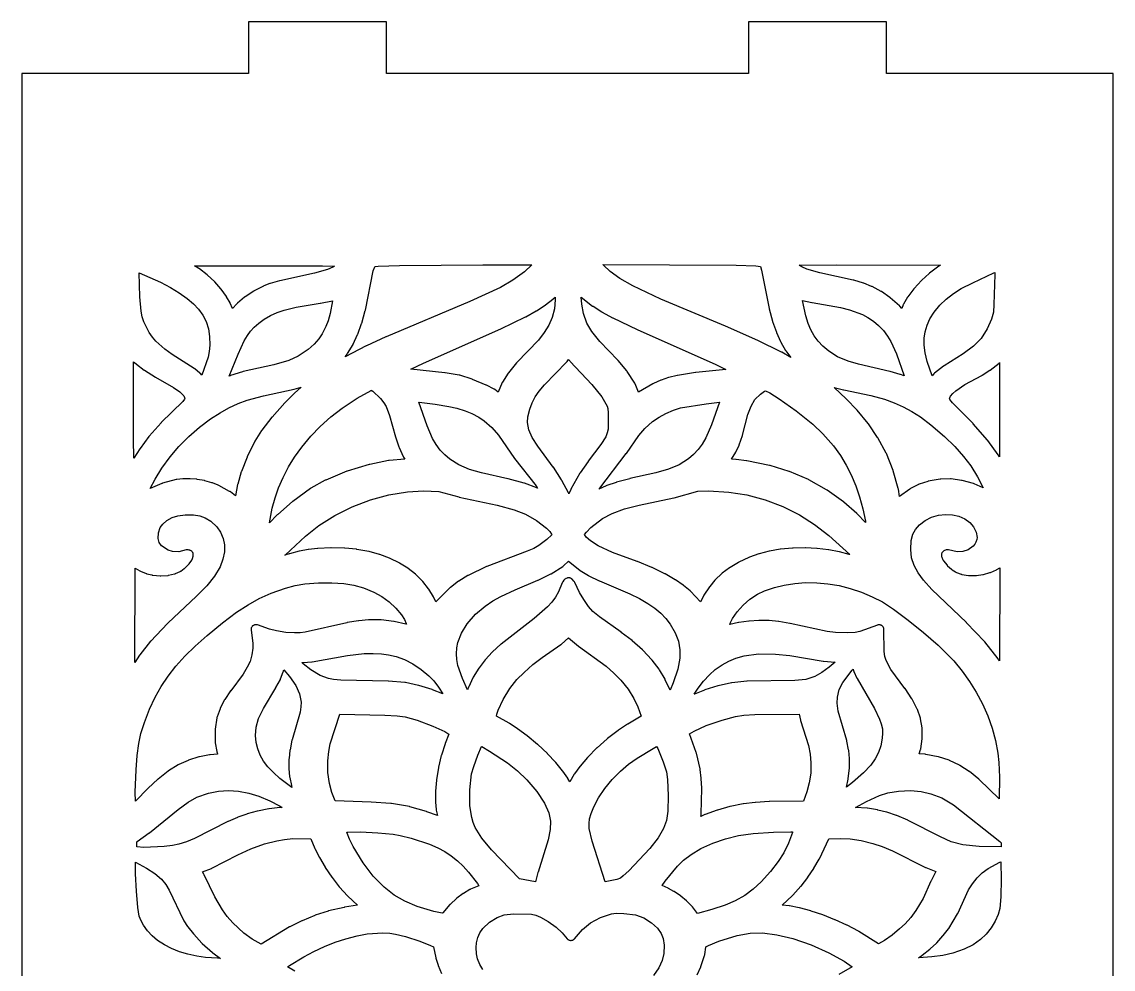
# Model space of a CAD drawing. Header units: millimetres. Extents: x 10 to 410, y 18 to 283.
# Drawn here: x 79 to 142.3, y 92.1 to 147 of the extents above; entities that cross this region are included whole.
import ezdxf

# ---------------------------------------------------------------- set-up
doc = ezdxf.new("R2010")
doc.units = ezdxf.units.MM
doc.layers.add('CUT', color=1, linetype='Continuous')

msp = doc.modelspace()

# ---------------------------------------------------------------- linework, layer by layer
at = {"layer": 'CUT'}
for points in [[(129.134, 147), (121.134, 147), (121.134, 144), (100.134, 144), (100.134, 147), (92.134, 147), (92.134, 144), (79, 144), (79, 24), (92.134, 24), (92.134, 21), (100.134, 21), (100.134, 24), (121.134, 24), (121.134, 21), (129.134, 21), (129.134, 24), (142.268, 24), (142.268, 144), (129.134, 144)], [(99.48, 132.814), (99.662, 132.834), (100.889, 132.864), (105.724, 132.914), (108.562, 132.908), (108.137, 132.505), (107.47, 132.014), (106.743, 131.582), (104.966, 130.782), (100.119, 128.737), (100.109, 128.733), (98.979, 128.204), (98.97, 128.199), (97.752, 127.573), (97.868, 127.73), (97.884, 127.754), (98.2, 128.29), (98.213, 128.314), (98.469, 128.868), (98.478, 128.89), (98.701, 129.503), (98.707, 129.523), (98.91, 130.251), (98.915, 130.271), (99.372, 132.567), (99.458, 132.792)], [(123.002, 128.427), (123.28, 127.946), (123.296, 127.922), (123.573, 127.54), (123.053, 127.839), (123.036, 127.848), (121.669, 128.518), (121.659, 128.523), (119.799, 129.345), (119.794, 129.347), (116.049, 130.914), (114.417, 131.684), (113.66, 132.117), (113.102, 132.517), (112.72, 132.883), (112.691, 132.922), (120.417, 132.881), (121.547, 132.846), (121.821, 132.8), (121.89, 132.597), (122.322, 130.366), (122.326, 130.347), (122.516, 129.638), (122.523, 129.618), (122.742, 128.995), (122.752, 128.972), (122.99, 128.45)], [(132.105, 132.79), (132.085, 132.776), (131.62, 132.423), (131.601, 132.408), (131.166, 132.014), (131.148, 131.997), (130.727, 131.541), (130.708, 131.519), (130.363, 131.058), (130.344, 131.029), (130.113, 130.623), (130.102, 130.601), (130.093, 130.577), (130.022, 130.375), (129.905, 130.508), (129.878, 130.535), (129.342, 130.998), (129.319, 131.016), (128.84, 131.35), (128.811, 131.368), (128.292, 131.643), (128.264, 131.655), (127.815, 131.834), (127.793, 131.842), (127.227, 132.015), (127.203, 132.021), (125.263, 132.437), (124.517, 132.659), (124.219, 132.79), (124.057, 132.892), (126.215, 132.908), (132.261, 132.888)], [(86.069, 129.603), (85.98, 129.886), (85.914, 130.213), (85.84, 131.048), (85.807, 132.438), (87.033, 131.892), (87.61, 131.59), (88.115, 131.288), (88.585, 130.954), (88.944, 130.645), (89.238, 130.331), (89.492, 129.979), (89.678, 129.614), (89.814, 129.194), (89.883, 128.741), (89.891, 128.237), (89.863, 127.875), (89.794, 127.55), (89.433, 126.51), (89.356, 126.597), (89.328, 126.625), (89.029, 126.879), (88.998, 126.901), (87.724, 127.711), (87.295, 128.014), (86.763, 128.486), (86.567, 128.715), (86.378, 128.989)], [(91.07, 130.705), (90.873, 131.05), (90.857, 131.075), (90.558, 131.491), (90.54, 131.513), (90.185, 131.915), (90.166, 131.933), (89.762, 132.312), (89.743, 132.328), (89.298, 132.674), (89.271, 132.693), (89.017, 132.846), (96.427, 132.839), (97.125, 132.821), (97.035, 132.772), (96.711, 132.642), (95.959, 132.428), (93.963, 131.986), (93.947, 131.982), (93.405, 131.827), (93.38, 131.819), (93.039, 131.686), (93.011, 131.673), (92.471, 131.391), (92.447, 131.377), (91.941, 131.044), (91.916, 131.026), (91.495, 130.677), (91.467, 130.65), (91.213, 130.373), (91.084, 130.676)], [(131.889, 126.605), (131.869, 126.584), (131.777, 126.475), (131.486, 127.305), (131.371, 127.797), (131.315, 128.242), (131.314, 128.645), (131.366, 129.017), (131.48, 129.397), (131.647, 129.77), (131.89, 130.165), (132.223, 130.573), (132.588, 130.923), (133.01, 131.247), (133.456, 131.525), (134.137, 131.87), (135.352, 132.436), (135.417, 132.461), (135.409, 132.367), (135.407, 132.349), (135.358, 130.597), (135.323, 130.155), (135.22, 129.759), (134.97, 129.19), (134.617, 128.639), (134.171, 128.182), (133.581, 127.743), (132.465, 127.053), (132.44, 127.036), (131.911, 126.624)], [(106.854, 126.074), (106.613, 125.526), (106.412, 125.677), (106.393, 125.69), (106.373, 125.701), (105.939, 125.925), (105.918, 125.935), (105.128, 126.262), (105.107, 126.27), (104.386, 126.505), (104.366, 126.511), (104.346, 126.515), (103.545, 126.649), (103.526, 126.651), (101.548, 126.845), (102.294, 127.209), (106.769, 129.196), (106.776, 129.2), (108.198, 129.883), (108.214, 129.891), (108.825, 130.232), (108.841, 130.243), (109.339, 130.568), (109.358, 130.581), (109.789, 130.917), (109.804, 130.929), (109.928, 131.04), (109.928, 130.882), (109.874, 130.363), (109.744, 129.852), (109.546, 129.399), (109.287, 128.976), (108.944, 128.534), (107.698, 127.234), (107.685, 127.22), (107.21, 126.651), (107.186, 126.619), (106.872, 126.108)], [(116.508, 126.37), (116.487, 126.364), (116.061, 126.22), (116.038, 126.211), (115.612, 126.024), (115.583, 126.009), (114.752, 125.518), (114.552, 126.006), (114.542, 126.03), (114.529, 126.052), (114.1, 126.723), (114.078, 126.752), (113.574, 127.352), (113.56, 127.368), (112.499, 128.453), (112.036, 129.03), (111.748, 129.528), (111.555, 130.077), (111.461, 130.621), (111.431, 131.034), (112.091, 130.518), (112.113, 130.502), (112.622, 130.178), (112.637, 130.169), (113.251, 129.831), (113.265, 129.824), (114.674, 129.151), (114.681, 129.147), (119.225, 127.131), (119.819, 126.84), (118.071, 126.668), (118.053, 126.666), (117.014, 126.496), (116.991, 126.491)], [(92.738, 129.522), (93.057, 129.756), (93.411, 129.964), (93.795, 130.14), (94.215, 130.286), (94.909, 130.45), (96.302, 130.684), (96.311, 130.685), (97.004, 130.826), (96.867, 130.083), (96.759, 129.661), (96.632, 129.324), (96.406, 128.901), (96.219, 128.621), (95.951, 128.314), (95.596, 127.992), (95.029, 127.605), (94.472, 127.352), (93.6, 127.106), (91.823, 126.712), (91.798, 126.705), (91.097, 126.481), (91.074, 126.472), (91.025, 126.452), (91.533, 127.724), (91.892, 128.494), (92.075, 128.806), (92.263, 129.063), (92.469, 129.286)], [(129.326, 126.725), (127.511, 127.144), (126.911, 127.313), (126.291, 127.567), (125.783, 127.894), (125.435, 128.192), (125.165, 128.48), (124.935, 128.793), (124.74, 129.142), (124.59, 129.496), (124.446, 129.945), (124.259, 130.83), (124.803, 130.718), (124.811, 130.716), (126.452, 130.431), (126.985, 130.304), (127.731, 130.025), (128.045, 129.857), (128.374, 129.635), (128.67, 129.384), (128.952, 129.092), (129.194, 128.775), (129.385, 128.459), (129.702, 127.75), (130.152, 126.466), (129.935, 126.546), (129.917, 126.552), (129.342, 126.721)], [(85.479, 122.789), (85.476, 127.282), (85.62, 127.155), (85.639, 127.139), (86.096, 126.804), (86.111, 126.794), (86.742, 126.391), (86.754, 126.384), (87.791, 125.792), (88.166, 125.539), (88.385, 125.308), (88.428, 125.216), (88.443, 125.146), (88.433, 125.112), (88.338, 124.988), (87.085, 123.752), (87.072, 123.738), (86.386, 122.964), (86.37, 122.945), (85.856, 122.248), (85.846, 122.233), (85.496, 121.694)], [(110.767, 127.329), (110.791, 127.299), (112.044, 125.964), (112.625, 125.253), (112.93, 124.715), (112.974, 124.565), (113.001, 124.318), (112.983, 123.382), (112.938, 123.153), (112.853, 122.933), (112.573, 122.477), (111.837, 121.512), (111.831, 121.504), (111.365, 120.843), (111.35, 120.819), (110.834, 119.903), (110.82, 119.876), (110.713, 119.625), (110.707, 119.64), (110.692, 119.675), (110.309, 120.405), (110.295, 120.428), (109.814, 121.162), (109.805, 121.175), (108.909, 122.393), (108.593, 122.9), (108.399, 123.343), (108.324, 123.763), (108.344, 124.097), (108.441, 124.536), (108.58, 124.908), (108.765, 125.247), (108.999, 125.576), (109.309, 125.945), (110.582, 127.262), (110.597, 127.279), (110.61, 127.296), (110.699, 127.424)], [(132.78, 125.138), (132.791, 125.193), (132.84, 125.287), (132.971, 125.443), (133.14, 125.593), (133.677, 125.959), (134.658, 126.495), (134.675, 126.505), (135.117, 126.787), (135.139, 126.803), (135.656, 127.21), (135.681, 127.232), (135.687, 127.238), (135.671, 121.771), (135.617, 121.862), (135.602, 121.883), (134.995, 122.713), (134.981, 122.73), (134.158, 123.684), (134.145, 123.697), (132.946, 124.91), (132.795, 125.102)], [(90.424, 120.111), (90.389, 120.127), (90.045, 120.259), (90.021, 120.267), (89.611, 120.382), (89.584, 120.388), (89.163, 120.464), (89.137, 120.467), (88.766, 120.498), (88.74, 120.499), (88.372, 120.496), (88.343, 120.494), (87.992, 120.455), (87.972, 120.452), (87.952, 120.447), (87.151, 120.235), (87.13, 120.228), (87.11, 120.22), (86.449, 119.928), (86.728, 120.474), (87.124, 121.116), (87.604, 121.773), (88.103, 122.361), (88.679, 122.946), (89.293, 123.484), (89.94, 123.969), (90.489, 124.322), (91.009, 124.61), (91.537, 124.857), (92.065, 125.058), (93.013, 125.317), (94.782, 125.696), (94.795, 125.698), (95.191, 125.803), (94.816, 125.463), (94.807, 125.455), (94.258, 124.912), (94.247, 124.9), (93.505, 124.078), (93.492, 124.063), (92.911, 123.32), (92.894, 123.295), (92.507, 122.671), (92.493, 122.647), (92.065, 121.778), (92.056, 121.758), (91.726, 120.928), (91.716, 120.901), (91.514, 120.189), (91.509, 120.166), (91.38, 119.502), (91.09, 119.738), (91.07, 119.753), (91.048, 119.766)], [(95.745, 122.964), (96.289, 123.527), (96.92, 124.094), (97.567, 124.597), (98.436, 125.178), (99.246, 125.627), (99.257, 125.629), (99.352, 125.572), (99.796, 125.147), (99.993, 124.905), (100.125, 124.698), (100.32, 124.163), (100.659, 122.938), (100.663, 122.923), (100.858, 122.346), (100.869, 122.319), (101.111, 121.794), (101.13, 121.759), (101.207, 121.641), (100.288, 121.554), (100.26, 121.55), (99.171, 121.335), (99.144, 121.328), (97.86, 120.94), (97.833, 120.93), (96.617, 120.423), (96.588, 120.409), (95.76, 119.947), (95.732, 119.929), (94.711, 119.186), (94.694, 119.172), (93.832, 118.434), (93.812, 118.415), (93.356, 117.94), (93.521, 118.797), (93.686, 119.388), (93.888, 119.966), (94.146, 120.569), (94.468, 121.192), (94.812, 121.756), (95.225, 122.337)], [(126.656, 119.145), (126.633, 119.163), (125.678, 119.84), (125.654, 119.856), (124.623, 120.434), (124.597, 120.446), (123.506, 120.917), (123.479, 120.927), (122.379, 121.27), (122.351, 121.277), (121.038, 121.539), (121.019, 121.542), (120.419, 121.618), (120.4, 121.62), (120.142, 121.634), (120.385, 122.033), (120.398, 122.058), (120.578, 122.433), (120.591, 122.466), (120.771, 123.012), (120.775, 123.027), (121.096, 124.221), (121.28, 124.717), (121.503, 125.1), (121.813, 125.414), (122.051, 125.579), (122.103, 125.592), (122.362, 125.479), (122.912, 125.143), (123.892, 124.442), (124.852, 123.659), (125.428, 123.113), (126.045, 122.4), (126.453, 121.839), (126.789, 121.293), (127.083, 120.724), (127.353, 120.083), (127.569, 119.445), (127.751, 118.764), (127.901, 118.035), (127.913, 117.957), (127.432, 118.465), (127.413, 118.483)], [(130.979, 120.17), (130.511, 119.925), (130.492, 119.915), (130.474, 119.903), (129.88, 119.466), (129.815, 119.892), (129.808, 119.925), (129.522, 120.956), (129.512, 120.986), (129.121, 121.957), (129.108, 121.985), (128.63, 122.869), (128.615, 122.893), (128.08, 123.677), (128.065, 123.697), (127.424, 124.472), (127.411, 124.487), (126.809, 125.119), (126.798, 125.13), (126.1, 125.782), (126.643, 125.651), (126.652, 125.649), (128.21, 125.33), (129.016, 125.106), (129.57, 124.906), (130.096, 124.671), (130.601, 124.399), (131.091, 124.087), (131.701, 123.631), (132.49, 122.949), (133.089, 122.367), (133.595, 121.796), (134.008, 121.244), (134.405, 120.611), (134.735, 119.974), (134.2, 120.206), (134.163, 120.219), (133.512, 120.398), (133.476, 120.405), (132.876, 120.489), (132.855, 120.491), (132.834, 120.491), (132.278, 120.484), (132.254, 120.483), (132.23, 120.48), (131.552, 120.352), (131.52, 120.344), (131.025, 120.189), (131.001, 120.18)], [(102.011, 124.934), (102.032, 124.933), (102.963, 124.816), (103.745, 124.693), (104.216, 124.588), (104.699, 124.439), (105.091, 124.279), (105.489, 124.07), (105.812, 123.853), (106.245, 123.476), (106.641, 123.02), (107.557, 121.68), (107.568, 121.665), (108.808, 120.087), (108.897, 119.951), (108.885, 119.958), (108.857, 119.97), (108.139, 120.239), (108.114, 120.247), (107.198, 120.497), (107.184, 120.5), (105.647, 120.837), (104.96, 121.045), (104.338, 121.312), (103.816, 121.636), (103.522, 121.882), (103.257, 122.163), (103.021, 122.481), (102.811, 122.838), (102.491, 123.568)], [(114.043, 121.954), (114.053, 121.967), (114.763, 123.004), (115.12, 123.42), (115.57, 123.817), (115.954, 124.079), (116.326, 124.283), (116.771, 124.472), (117.185, 124.603), (118.675, 124.853), (119.439, 124.941), (118.989, 123.635), (118.661, 122.874), (118.448, 122.513), (118.21, 122.195), (117.945, 121.914), (117.645, 121.662), (117.101, 121.314), (116.493, 121.052), (115.76, 120.836), (114.256, 120.504), (114.245, 120.501), (113.468, 120.295), (113.449, 120.289), (112.913, 120.106), (112.884, 120.095), (112.46, 119.896), (112.501, 119.96)], [(96.91, 116.492), (96.161, 116.461), (96.142, 116.46), (95.619, 116.401), (95.599, 116.398), (95.095, 116.304), (95.075, 116.3), (94.512, 116.152), (94.498, 116.148), (94.254, 116.071), (94.278, 116.096), (95.437, 117.177), (96.22, 117.785), (97.139, 118.365), (98.153, 118.874), (99.204, 119.278), (100.279, 119.571), (101.364, 119.749), (102.294, 119.806), (103.168, 119.767), (104.336, 119.442), (104.352, 119.438), (106.553, 118.961), (107.538, 118.704), (108.192, 118.451), (108.835, 118.083), (109.411, 117.637), (109.605, 117.437), (109.716, 117.28), (109.729, 117.24), (109.444, 116.97), (108.978, 116.633), (108.678, 116.46), (108.294, 116.293), (105.953, 115.415), (105.93, 115.405), (104.876, 114.894), (104.851, 114.881), (104.34, 114.565), (104.318, 114.55), (103.843, 114.189), (103.815, 114.165), (103.009, 113.365), (102.882, 113.621), (102.87, 113.642), (102.598, 114.093), (102.578, 114.122), (102.25, 114.536), (102.228, 114.562), (101.848, 114.938), (101.823, 114.959), (101.394, 115.296), (101.369, 115.314), (100.892, 115.61), (100.867, 115.624), (100.346, 115.877), (100.322, 115.888), (99.759, 116.098), (99.736, 116.106), (99.134, 116.271), (99.111, 116.276), (98.419, 116.403), (98.396, 116.406), (97.723, 116.473), (97.701, 116.475), (96.928, 116.492)], [(116.885, 114.644), (116.297, 114.984), (116.278, 114.994), (115.548, 115.345), (115.532, 115.352), (114.686, 115.697), (114.676, 115.701), (113.241, 116.223), (112.41, 116.615), (111.971, 116.894), (111.723, 117.114), (111.628, 117.266), (111.729, 117.405), (111.989, 117.666), (112.654, 118.185), (113.23, 118.492), (113.94, 118.753), (114.79, 118.973), (116.806, 119.391), (116.824, 119.396), (118.197, 119.778), (118.816, 119.801), (119.984, 119.729), (121.028, 119.562), (122.092, 119.277), (123.122, 118.881), (124.075, 118.399), (124.954, 117.845), (125.789, 117.207), (126.999, 116.1), (126.987, 116.104), (126.97, 116.109), (126.399, 116.258), (126.38, 116.263), (125.791, 116.375), (125.772, 116.377), (125.116, 116.456), (125.097, 116.458), (124.437, 116.492), (124.417, 116.492), (123.707, 116.479), (123.686, 116.478), (122.991, 116.412), (122.97, 116.41), (122.353, 116.303), (122.33, 116.298), (121.746, 116.147), (121.721, 116.14), (121.177, 115.945), (121.152, 115.934), (120.569, 115.657), (120.546, 115.645), (120.058, 115.354), (120.034, 115.337), (119.605, 115.016), (119.581, 114.995), (119.198, 114.633), (119.175, 114.608), (118.88, 114.25), (118.864, 114.228), (118.546, 113.753), (118.532, 113.731), (118.337, 113.368), (117.774, 113.97), (117.748, 113.995), (117.363, 114.314), (117.343, 114.329), (116.904, 114.632)], [(85.825, 110.269), (85.543, 109.848), (85.568, 115.318), (85.57, 115.317), (85.838, 115.158), (85.874, 115.14), (86.205, 115.004), (86.224, 114.997), (86.244, 114.991), (86.544, 114.917), (86.565, 114.912), (86.586, 114.91), (87.011, 114.872), (87.031, 114.871), (87.052, 114.871), (87.456, 114.895), (87.478, 114.897), (87.499, 114.901), (87.86, 114.981), (87.889, 114.989), (87.917, 115), (88.177, 115.119), (88.201, 115.132), (88.225, 115.147), (88.418, 115.288), (88.437, 115.303), (88.455, 115.32), (88.673, 115.546), (88.697, 115.574), (88.853, 115.784), (88.868, 115.807), (88.881, 115.831), (88.891, 115.856), (88.899, 115.881), (88.933, 116.016), (88.939, 116.042), (88.942, 116.069), (88.942, 116.097), (88.939, 116.124), (88.934, 116.151), (88.927, 116.177), (88.916, 116.202), (88.904, 116.226), (88.889, 116.249), (88.872, 116.27), (88.853, 116.29), (88.832, 116.308), (88.81, 116.323), (88.786, 116.336), (88.761, 116.347), (88.735, 116.355), (88.708, 116.361), (88.643, 116.372), (88.616, 116.375), (88.588, 116.376), (88.561, 116.374), (88.534, 116.369), (88.109, 116.27), (87.741, 116.28), (87.476, 116.362), (87.105, 116.613), (86.966, 116.799), (86.906, 117.037), (86.92, 117.358), (87.027, 117.666), (87.171, 117.872), (87.407, 118.08), (87.715, 118.246), (88.04, 118.35), (88.468, 118.411), (88.943, 118.405), (89.314, 118.345), (89.633, 118.232), (89.96, 118.034), (90.297, 117.719), (90.527, 117.393), (90.678, 117.041), (90.752, 116.663), (90.747, 116.26), (90.661, 115.834), (90.491, 115.388), (90.174, 114.842), (89.722, 114.288), (89.122, 113.685), (87.46, 112.125), (87.448, 112.113), (86.479, 111.088), (86.464, 111.07), (85.839, 110.288)], [(134.361, 116.971), (134.31, 116.815), (134.246, 116.703), (134.145, 116.582), (133.867, 116.386), (133.554, 116.286), (133.232, 116.268), (132.718, 116.373), (132.691, 116.377), (132.663, 116.379), (132.636, 116.377), (132.609, 116.374), (132.583, 116.367), (132.557, 116.358), (132.485, 116.329), (132.46, 116.318), (132.436, 116.304), (132.413, 116.287), (132.393, 116.269), (132.374, 116.248), (132.357, 116.226), (132.343, 116.202), (132.331, 116.177), (132.321, 116.15), (132.315, 116.123), (132.311, 116.096), (132.309, 116.068), (132.311, 116.04), (132.315, 116.013), (132.322, 115.986), (132.332, 115.96), (132.402, 115.796), (132.413, 115.773), (132.426, 115.752), (132.441, 115.731), (132.639, 115.483), (132.653, 115.467), (132.668, 115.452), (132.889, 115.248), (132.909, 115.232), (132.931, 115.217), (133.13, 115.092), (133.155, 115.078), (133.18, 115.067), (133.451, 114.964), (133.477, 114.956), (133.504, 114.95), (133.881, 114.887), (133.904, 114.884), (133.926, 114.883), (134.294, 114.881), (134.316, 114.882), (134.338, 114.884), (134.712, 114.941), (134.749, 114.949), (135.118, 115.058), (135.153, 115.071), (135.498, 115.225), (135.532, 115.243), (135.689, 115.342), (135.672, 109.939), (135.627, 110.015), (135.605, 110.046), (134.823, 111.038), (134.807, 111.057), (133.774, 112.15), (133.763, 112.161), (131.754, 114.075), (131.276, 114.61), (130.956, 115.048), (130.725, 115.477), (130.585, 115.922), (130.532, 116.389), (130.56, 116.92), (130.659, 117.286), (130.812, 117.563), (131.042, 117.825), (131.376, 118.087), (131.745, 118.274), (132.139, 118.389), (132.544, 118.435), (132.945, 118.412), (133.323, 118.324), (133.664, 118.175), (133.952, 117.969), (134.177, 117.713), (134.329, 117.406), (134.376, 117.092)], [(105.862, 110.001), (105.506, 109.535), (105.489, 109.51), (105.168, 108.982), (105.154, 108.956), (104.908, 108.43), (104.899, 108.41), (104.844, 108.264), (104.543, 108.909), (104.282, 109.673), (104.216, 110.017), (104.193, 110.342), (104.215, 110.692), (104.277, 111.002), (104.488, 111.548), (104.821, 112.085), (105.301, 112.636), (105.854, 113.112), (106.312, 113.422), (106.775, 113.676), (107.597, 114.052), (108.921, 114.608), (108.937, 114.615), (109.664, 114.976), (109.691, 114.991), (110.357, 115.419), (110.379, 115.434), (110.398, 115.452), (110.683, 115.723), (111.35, 115.201), (111.374, 115.185), (111.85, 114.886), (111.878, 114.871), (112.478, 114.583), (112.489, 114.578), (114.248, 113.826), (114.811, 113.545), (115.293, 113.266), (115.701, 112.985), (116.044, 112.696), (116.335, 112.393), (116.583, 112.07), (116.879, 111.561), (117.063, 111.077), (117.152, 110.583), (117.151, 110.103), (117.036, 109.448), (116.768, 108.66), (116.578, 108.247), (116.305, 108.845), (116.29, 108.873), (115.959, 109.425), (115.942, 109.45), (115.541, 109.981), (115.521, 110.004), (115.003, 110.554), (114.985, 110.573), (114.389, 111.098), (114.375, 111.109), (113.751, 111.591), (113.742, 111.598), (112.482, 112.495), (112.112, 112.803), (111.86, 113.091), (111.575, 113.489), (111.329, 113.907), (111.063, 114.483), (111.048, 114.511), (111.03, 114.537), (111.009, 114.561), (110.905, 114.667), (110.886, 114.685), (110.865, 114.701), (110.842, 114.715), (110.819, 114.727), (110.794, 114.736), (110.769, 114.744), (110.743, 114.748), (110.717, 114.751), (110.69, 114.75), (110.664, 114.748), (110.638, 114.743), (110.613, 114.735), (110.565, 114.718), (110.538, 114.708), (110.513, 114.694), (110.489, 114.678), (110.467, 114.66), (110.447, 114.64), (110.43, 114.617), (110.362, 114.524), (110.346, 114.498), (110.332, 114.471), (110.106, 113.944), (109.931, 113.629), (109.725, 113.348), (109.481, 113.08), (108.7, 112.391), (106.783, 110.913), (106.765, 110.898), (106.28, 110.453), (106.264, 110.437), (105.879, 110.021)], [(90.319, 106.688), (90.31, 106.66), (90.305, 106.632), (90.211, 105.969), (90.208, 105.928), (90.212, 105.222), (90.213, 105.2), (90.216, 105.177), (90.299, 104.679), (90.306, 104.647), (90.317, 104.616), (90.352, 104.534), (89.911, 104.489), (89.886, 104.486), (89.299, 104.375), (89.267, 104.367), (88.67, 104.178), (88.637, 104.165), (88.102, 103.917), (88.072, 103.901), (87.503, 103.55), (87.479, 103.532), (86.901, 103.083), (86.884, 103.068), (86.327, 102.556), (86.317, 102.546), (85.586, 101.802), (85.58, 102.329), (85.62, 103.614), (85.68, 104.45), (85.776, 105.144), (85.907, 105.731), (86.105, 106.357), (86.407, 107.127), (86.737, 107.829), (87.086, 108.45), (87.482, 109.044), (87.934, 109.624), (88.454, 110.202), (89.052, 110.79), (89.737, 111.4), (90.634, 112.134), (91.454, 112.756), (92.112, 113.196), (92.768, 113.56), (93.464, 113.867), (94.278, 114.158), (94.837, 114.304), (95.412, 114.398), (96.198, 114.459), (96.975, 114.471), (97.66, 114.425), (98.242, 114.325), (98.807, 114.166), (99.416, 113.927), (99.874, 113.673), (100.304, 113.357), (100.687, 112.995), (101.004, 112.609), (101.18, 112.329), (101.289, 112.1), (101.299, 112.061), (101.263, 112.072), (100.586, 112.221), (100.558, 112.226), (99.835, 112.309), (99.805, 112.311), (99.131, 112.315), (99.105, 112.313), (98.546, 112.264), (98.525, 112.261), (97.856, 112.153), (97.839, 112.15), (95.423, 111.605), (95.141, 111.565), (94.803, 111.554), (94.314, 111.585), (93.764, 111.673), (93.367, 111.776), (92.658, 112.017), (92.632, 112.025), (92.605, 112.03), (92.579, 112.032), (92.552, 112.032), (92.525, 112.029), (92.498, 112.024), (92.472, 112.016), (92.448, 112.005), (92.424, 111.993), (92.401, 111.978), (92.38, 111.961), (92.361, 111.942), (92.344, 111.921), (92.329, 111.899), (92.316, 111.875), (92.305, 111.85), (92.297, 111.825), (92.291, 111.798), (92.288, 111.771), (92.288, 111.744), (92.29, 111.718), (92.385, 110.957), (92.392, 110.675), (92.34, 110.278), (92.229, 109.909), (92.073, 109.564), (91.835, 109.161), (91.109, 108.208), (91.098, 108.193), (90.772, 107.702), (90.756, 107.676), (90.506, 107.195), (90.491, 107.161)], [(134.69, 107.443), (134.995, 106.75), (135.245, 106.043), (135.44, 105.323), (135.579, 104.593), (135.639, 104.036), (135.675, 103.183), (135.656, 101.94), (134.5, 103.058), (134.48, 103.076), (133.935, 103.511), (133.911, 103.527), (133.388, 103.865), (133.357, 103.882), (132.788, 104.155), (132.753, 104.169), (132.149, 104.365), (132.117, 104.373), (131.409, 104.513), (131.377, 104.518), (131.026, 104.546), (131.103, 104.799), (131.109, 104.82), (131.112, 104.84), (131.199, 105.419), (131.201, 105.442), (131.202, 105.464), (131.195, 106.002), (131.194, 106.024), (131.191, 106.046), (131.101, 106.574), (131.097, 106.596), (131.09, 106.619), (130.919, 107.108), (130.903, 107.145), (130.608, 107.709), (130.594, 107.733), (130.202, 108.326), (130.194, 108.337), (129.388, 109.435), (129.1, 109.955), (129.028, 110.184), (128.984, 110.477), (128.977, 111.75), (128.975, 111.777), (128.971, 111.804), (128.965, 111.83), (128.956, 111.855), (128.945, 111.879), (128.931, 111.902), (128.915, 111.924), (128.897, 111.944), (128.878, 111.962), (128.857, 111.979), (128.834, 111.993), (128.81, 112.005), (128.785, 112.015), (128.759, 112.022), (128.733, 112.026), (128.706, 112.029), (128.679, 112.028), (128.652, 112.025), (128.626, 112.02), (128.601, 112.012), (127.573, 111.636), (127.305, 111.589), (126.861, 111.572), (126.166, 111.585), (125.681, 111.635), (123.548, 112.107), (123.532, 112.11), (122.883, 112.215), (122.866, 112.217), (122.324, 112.27), (122.302, 112.271), (121.743, 112.281), (121.719, 112.281), (121.165, 112.243), (121.144, 112.241), (120.566, 112.157), (120.551, 112.155), (120.046, 112.055), (120.082, 112.157), (120.202, 112.394), (120.472, 112.786), (120.815, 113.165), (121.213, 113.509), (121.646, 113.799), (122.051, 113.998), (122.63, 114.196), (123.186, 114.333), (123.807, 114.432), (124.44, 114.477), (125.082, 114.471), (125.73, 114.412), (126.379, 114.3), (127.027, 114.137), (127.669, 113.922), (128.302, 113.656), (128.887, 113.357), (129.537, 112.932), (130.381, 112.304), (131.279, 111.578), (132.122, 110.843), (133.037, 109.933), (133.512, 109.349), (133.945, 108.743), (134.331, 108.12)], [(106.609, 107.073), (106.903, 107.699), (107.29, 108.332), (107.703, 108.848), (108.117, 109.271), (108.63, 109.721), (109.159, 110.126), (110.252, 110.886), (110.277, 110.905), (110.694, 111.27), (111.264, 110.799), (111.278, 110.789), (112.876, 109.622), (113.327, 109.227), (113.725, 108.82), (114.149, 108.295), (114.488, 107.755), (114.713, 107.277), (114.903, 106.732), (114.128, 106.271), (114.116, 106.263), (113.592, 105.916), (113.577, 105.905), (112.948, 105.427), (112.933, 105.414), (112.347, 104.9), (112.332, 104.886), (111.804, 104.351), (111.789, 104.335), (111.361, 103.829), (111.347, 103.812), (111.039, 103.382), (111.025, 103.36), (110.766, 102.915), (110.66, 103.11), (110.645, 103.136), (110.365, 103.543), (110.35, 103.563), (109.957, 104.039), (109.945, 104.053), (109.479, 104.544), (109.467, 104.556), (108.908, 105.08), (108.896, 105.091), (108.305, 105.584), (108.292, 105.594), (107.737, 106.002), (107.722, 106.013), (107.265, 106.305), (107.251, 106.314), (106.512, 106.729), (106.534, 106.85)], [(99.856, 110.339), (100.264, 110.282), (100.692, 110.182), (101.178, 110.012), (101.677, 109.762), (102.156, 109.444), (102.603, 109.069), (102.886, 108.771), (103.161, 108.412), (103.399, 108.029), (102.812, 108.262), (102.791, 108.269), (102.025, 108.506), (102.004, 108.511), (101.236, 108.682), (101.199, 108.688), (100.261, 108.768), (100.242, 108.769), (97.491, 108.814), (97.062, 108.853), (96.778, 108.912), (96.305, 109.096), (95.763, 109.412), (95.316, 109.756), (95.224, 109.843), (95.287, 109.843), (95.308, 109.844), (95.803, 109.882), (95.83, 109.886), (97.875, 110.25), (98.854, 110.356), (99.37, 110.366)], [(118.006, 108.01), (117.986, 108), (117.983, 107.999), (118.213, 108.362), (118.513, 108.755), (118.862, 109.132), (119.201, 109.43), (119.597, 109.707), (119.983, 109.916), (120.394, 110.084), (120.872, 110.22), (121.712, 110.34), (122.701, 110.335), (123.517, 110.244), (125.459, 109.917), (125.482, 109.914), (126.155, 109.858), (125.808, 109.564), (125.386, 109.258), (124.963, 109.035), (124.445, 108.858), (123.818, 108.798), (121.051, 108.758), (121.028, 108.757), (120.169, 108.672), (120.135, 108.667), (119.367, 108.493), (119.345, 108.487), (118.6, 108.254), (118.576, 108.245)], [(128.826, 106.278), (128.887, 105.991), (128.903, 105.75), (128.883, 105.463), (128.795, 105.016), (128.661, 104.618), (128.471, 104.249), (128.211, 103.886), (127.787, 103.436), (127.152, 102.889), (126.799, 102.621), (126.897, 103.072), (126.901, 103.097), (126.981, 103.734), (126.984, 103.768), (126.987, 104.247), (126.985, 104.279), (126.934, 104.746), (126.93, 104.771), (126.824, 105.287), (126.818, 105.309), (126.317, 107.025), (126.261, 107.476), (126.277, 107.838), (126.391, 108.279), (126.598, 108.682), (127.137, 109.406), (127.192, 109.464), (127.221, 109.361), (127.228, 109.34), (127.236, 109.32), (127.416, 108.931), (127.428, 108.91), (128.427, 107.169), (128.728, 106.556)], [(92.58, 106.098), (92.726, 106.603), (93.006, 107.178), (93.727, 108.373), (93.734, 108.387), (93.987, 108.865), (94.002, 108.897), (94.158, 109.31), (94.165, 109.33), (94.17, 109.351), (94.186, 109.422), (94.526, 109.03), (94.892, 108.505), (95.106, 108.025), (95.189, 107.545), (95.182, 107.266), (95.135, 106.961), (94.664, 105.362), (94.658, 105.337), (94.548, 104.777), (94.544, 104.754), (94.49, 104.265), (94.488, 104.239), (94.479, 103.729), (94.481, 103.7), (94.524, 103.21), (94.529, 103.179), (94.625, 102.705), (94.631, 102.681), (94.655, 102.6), (93.965, 103.11), (93.582, 103.455), (93.266, 103.794), (93.014, 104.128), (92.823, 104.462), (92.673, 104.84), (92.59, 105.196), (92.55, 105.6)], [(97.165, 101.815), (96.967, 102.312), (96.834, 102.821), (96.749, 103.471), (96.743, 104.147), (96.794, 104.673), (96.884, 105.122), (97.439, 106.852), (100.044, 106.797), (100.759, 106.753), (101.226, 106.691), (101.912, 106.496), (102.822, 106.154), (103.522, 105.837), (103.756, 105.689), (103.542, 105.147), (103.536, 105.13), (103.323, 104.468), (103.318, 104.448), (103.154, 103.776), (103.15, 103.755), (103.033, 103.043), (103.03, 103.021), (102.976, 102.384), (102.975, 102.359), (102.978, 101.767), (102.98, 101.74), (103.023, 101.317), (103.028, 101.287), (103.096, 100.966), (102.486, 101.187), (102.469, 101.193), (101.499, 101.479), (101.466, 101.487), (100.425, 101.661), (100.4, 101.664), (99.258, 101.75), (99.246, 101.751)], [(124.651, 102.858), (124.516, 102.337), (124.315, 101.791), (122.337, 101.784), (122.319, 101.783), (121.538, 101.73), (121.521, 101.728), (120.844, 101.64), (120.825, 101.637), (120.065, 101.485), (120.046, 101.481), (119.326, 101.284), (119.306, 101.278), (118.608, 101.03), (118.587, 101.021), (118.358, 100.918), (118.376, 101.032), (118.379, 101.068), (118.416, 102.527), (118.416, 102.547), (118.39, 103.112), (118.389, 103.131), (118.33, 103.642), (118.324, 103.674), (118.109, 104.588), (118.099, 104.619), (117.707, 105.696), (117.973, 105.866), (118.677, 106.179), (119.592, 106.507), (120.365, 106.712), (120.862, 106.786), (121.502, 106.828), (124.061, 106.854), (124.138, 106.502), (124.144, 106.477), (124.605, 105.025), (124.699, 104.519), (124.743, 104.014), (124.731, 103.43)], [(105.656, 104.97), (105.666, 104.966), (106.119, 104.705), (107.164, 104.027), (107.737, 103.565), (108.278, 103.036), (108.852, 102.357), (109.294, 101.689), (109.551, 101.129), (109.645, 100.648), (109.632, 100.154), (109.52, 99.55), (108.927, 97.681), (108.923, 97.667), (108.78, 97.117), (107.846, 97.302), (106.223, 98.973), (105.659, 99.662), (105.288, 100.274), (105.168, 100.56), (105.079, 100.855), (104.978, 101.53), (104.97, 102.462), (105.063, 103.38), (105.195, 103.816), (105.435, 104.459)], [(114.185, 97.766), (113.866, 97.463), (113.7, 97.34), (113.494, 97.258), (112.814, 97.129), (112.067, 99.473), (111.896, 100.221), (111.884, 100.508), (111.917, 100.783), (111.998, 101.078), (112.153, 101.478), (112.429, 101.996), (112.791, 102.529), (113.223, 103.053), (113.704, 103.544), (114.177, 103.95), (114.674, 104.302), (115.592, 104.86), (115.801, 104.961), (115.865, 104.855), (116.182, 104.074), (116.365, 103.506), (116.44, 103.061), (116.477, 102.102), (116.451, 101.219), (116.367, 100.676), (116.208, 100.205), (115.898, 99.667), (115.408, 99.053)], [(90.978, 102.415), (91.566, 102.379), (92.168, 102.265), (92.737, 102.09), (93.378, 101.823), (93.939, 101.533), (94.099, 101.439), (93.971, 101.43), (93.958, 101.429), (93.33, 101.355), (93.31, 101.351), (92.67, 101.228), (92.647, 101.222), (92.073, 101.062), (92.053, 101.055), (91.524, 100.863), (91.508, 100.857), (90.962, 100.618), (90.947, 100.611), (89.019, 99.631), (88.55, 99.444), (88.105, 99.306), (87.732, 99.226), (87.259, 99.167), (86.078, 99.12), (85.664, 99.15), (85.669, 99.418), (85.676, 99.44), (85.689, 99.457), (86.385, 99.957), (86.398, 99.967), (88.058, 101.312), (88.641, 101.747), (89.147, 102.03), (89.823, 102.261), (90.399, 102.376)], [(129.129, 101.161), (128.624, 101.286), (128.603, 101.291), (128.034, 101.387), (128.008, 101.39), (127.329, 101.44), (127.975, 101.782), (128.722, 102.12), (129.212, 102.277), (129.825, 102.38), (130.526, 102.41), (131.144, 102.358), (131.706, 102.23), (132.338, 101.988), (133.005, 101.583), (135.698, 99.46), (135.767, 99.376), (135.775, 99.345), (135.781, 99.169), (135.778, 99.15), (134.496, 99.176), (133.558, 99.265), (132.88, 99.447), (132.255, 99.722), (130.382, 100.685), (130.363, 100.695), (129.726, 100.961), (129.707, 100.969), (129.15, 101.155)], [(103.52, 98.877), (103.887, 98.634), (104.264, 98.333), (104.585, 98.027), (104.892, 97.685), (105.407, 97.023), (105.488, 96.895), (105.014, 96.695), (104.995, 96.685), (104.977, 96.675), (104.612, 96.45), (104.592, 96.438), (104.227, 96.169), (104.208, 96.154), (103.842, 95.832), (103.814, 95.805), (103.401, 95.325), (103.362, 95.295), (102.894, 95.405), (101.924, 95.696), (101.21, 95.991), (100.59, 96.354), (100.003, 96.821), (99.373, 97.456), (98.786, 98.22), (98.204, 99.174), (97.992, 99.599), (97.856, 99.94), (97.843, 99.997), (97.897, 100.007), (98.625, 100.012), (99.638, 99.964), (100.519, 99.881), (100.927, 99.815), (101.568, 99.661), (102.643, 99.31), (103.121, 99.096)], [(123.166, 98.811), (122.841, 98.297), (122.393, 97.714), (121.858, 97.122), (121.394, 96.691), (120.92, 96.336), (120.363, 96.014), (119.771, 95.759), (118.999, 95.508), (118.162, 95.293), (117.872, 95.68), (117.859, 95.696), (117.845, 95.711), (117.56, 95.994), (117.54, 96.012), (117.199, 96.291), (117.18, 96.306), (116.817, 96.555), (116.794, 96.569), (116.486, 96.74), (116.463, 96.752), (116.119, 96.904), (116.297, 97.167), (117.006, 98.023), (117.362, 98.382), (117.796, 98.713), (118.363, 99.047), (119.067, 99.368), (119.792, 99.622), (120.54, 99.816), (121.395, 99.93), (122.572, 100.009), (123.578, 100.024), (123.684, 100.016), (123.677, 99.989), (123.442, 99.373)], [(92.866, 93.51), (92.362, 93.796), (91.873, 94.143), (91.227, 94.745), (90.909, 95.12), (90.639, 95.491), (90.194, 96.244), (89.58, 97.535), (89.56, 97.569), (89.472, 97.702), (89.989, 97.904), (90.014, 97.915), (91.527, 98.683), (92.279, 99.027), (93.074, 99.32), (93.775, 99.505), (94.222, 99.582), (94.709, 99.628), (95.76, 99.614), (95.992, 99.059), (95.999, 99.043), (96.239, 98.554), (96.249, 98.537), (96.582, 97.965), (96.592, 97.949), (96.973, 97.387), (96.984, 97.372), (97.406, 96.831), (97.417, 96.817), (97.871, 96.308), (97.89, 96.289), (98.46, 95.762), (97.709, 95.645), (97.689, 95.641), (96.78, 95.431), (96.757, 95.424), (96.004, 95.181), (95.983, 95.174), (95.244, 94.869), (95.226, 94.861), (94.54, 94.521), (94.52, 94.51)], [(131.702, 97.164), (131.247, 96.155), (130.833, 95.466), (130.529, 95.06), (130.201, 94.69), (129.881, 94.389), (129.446, 94.035), (129.013, 93.723), (128.668, 93.519), (127.518, 94.245), (127.499, 94.257), (126.841, 94.602), (126.827, 94.609), (126.146, 94.92), (126.132, 94.926), (125.444, 95.198), (125.43, 95.203), (124.752, 95.429), (124.736, 95.434), (124.085, 95.607), (124.066, 95.612), (123.504, 95.721), (123.48, 95.724), (123.079, 95.768), (123.686, 96.334), (123.703, 96.352), (124.162, 96.863), (124.174, 96.877), (124.558, 97.368), (124.569, 97.383), (124.914, 97.89), (124.924, 97.907), (125.23, 98.432), (125.242, 98.456), (125.776, 99.617), (126.485, 99.637), (127.022, 99.612), (127.663, 99.519), (128.327, 99.354), (128.868, 99.173), (129.481, 98.921), (131.393, 97.956), (131.415, 97.946), (131.989, 97.716), (131.709, 97.178)], [(90.046, 93.028), (90.066, 93.011), (90.524, 92.677), (90.334, 92.685), (89.648, 92.737), (89.148, 92.808), (88.622, 92.921), (88.133, 93.068), (87.681, 93.248), (87.271, 93.459), (86.868, 93.725), (86.549, 93.992), (86.277, 94.285), (86.052, 94.601), (85.909, 94.867), (85.802, 95.134), (85.719, 95.636), (85.641, 96.571), (85.595, 97.586), (85.594, 98.253), (86.231, 97.921), (86.72, 97.6), (87.093, 97.27), (87.343, 96.975), (87.548, 96.644), (88.367, 94.898), (88.387, 94.863), (88.603, 94.536), (88.617, 94.516), (88.948, 94.098), (88.962, 94.082), (89.437, 93.569), (89.457, 93.549)], [(135.757, 96.255), (135.697, 95.567), (135.602, 95.23), (135.425, 94.836), (135.189, 94.446), (134.912, 94.09), (134.582, 93.769), (134.154, 93.476), (133.631, 93.218), (132.981, 92.991), (132.393, 92.853), (131.762, 92.769), (131.005, 92.722), (130.986, 92.722), (131.172, 92.846), (131.192, 92.86), (131.64, 93.217), (131.656, 93.23), (132.024, 93.572), (132.041, 93.589), (132.402, 93.984), (132.417, 94.003), (132.716, 94.393), (132.734, 94.419), (133.238, 95.258), (133.253, 95.285), (133.885, 96.656), (134.106, 97.008), (134.385, 97.361), (134.68, 97.648), (135.018, 97.886), (135.692, 98.253), (135.754, 98.275), (135.762, 98.222), (135.782, 97.3)]]:
    msp.add_lwpolyline(points, close=True, dxfattribs=at)
for points in [[(105.726, 92.033), (105.55, 92.334), (105.422, 92.656), (105.357, 92.95), (105.333, 93.306), (105.355, 93.585), (105.428, 93.885), (105.553, 94.161), (105.728, 94.414), (106.114, 94.782), (106.55, 95.062), (106.962, 95.2), (107.51, 95.259), (108.542, 95.241), (108.789, 95.187), (109.069, 95.073), (109.511, 94.825), (109.972, 94.489), (110.324, 94.171), (110.615, 93.824), (110.634, 93.804), (110.654, 93.786), (110.676, 93.77), (110.699, 93.757), (110.724, 93.745), (110.749, 93.736), (110.775, 93.73), (110.802, 93.726), (110.829, 93.724), (110.856, 93.726), (110.882, 93.729), (110.909, 93.736), (110.934, 93.745), (110.959, 93.756), (110.982, 93.769), (111.004, 93.785), (111.024, 93.803), (111.043, 93.823), (111.498, 94.358), (111.958, 94.738), (112.547, 95.06), (113.182, 95.275), (113.46, 95.3), (113.9, 95.29), (114.584, 95.209), (115.062, 95.043), (115.504, 94.752), (115.845, 94.433), (116.069, 94.123), (116.188, 93.833), (116.247, 93.452), (116.223, 92.964), (116.123, 92.553), (115.928, 92.14), (115.615, 91.697)], [(94.818, 91.932), (94.406, 92.191), (94.513, 92.266), (95.355, 92.781), (95.919, 93.083), (96.543, 93.373), (97.166, 93.621), (97.784, 93.824), (98.438, 93.992), (99.014, 94.097), (99.923, 94.163), (100.327, 94.143), (100.665, 94.094), (101.238, 93.946), (102.067, 93.678), (102.701, 93.437), (102.859, 93.353), (102.993, 92.722), (103, 92.696), (103.129, 92.288), (103.138, 92.261), (103.334, 91.807)], [(118.152, 91.719), (118.36, 92.187), (118.37, 92.214), (118.58, 92.857), (118.586, 92.88), (118.591, 92.904), (118.653, 93.341), (118.656, 93.345), (118.799, 93.428), (119.414, 93.677), (120.475, 94.012), (121.22, 94.14), (121.944, 94.156), (122.764, 94.057), (123.7, 93.835), (124.759, 93.47), (125.793, 93.01), (126.674, 92.518), (127.132, 92.195), (126.362, 91.75)]]:
    msp.add_lwpolyline(points, dxfattribs=at)

doc.saveas('drawing.dxf')
